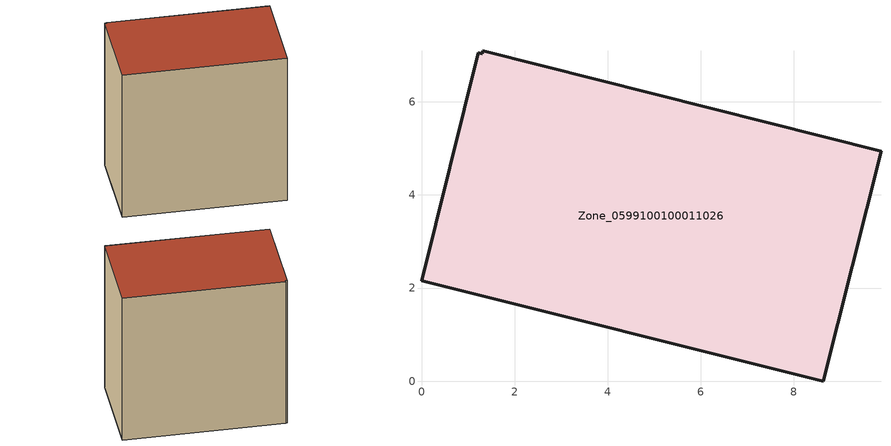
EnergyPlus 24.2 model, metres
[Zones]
Zone_0599100100011026
 floor ground (C_G): 1.3,7.04 1.32,7.09 9.87,4.94 8.63,0 0,2.16 1.22,7.06 z3.79
 wall outside (C_F): 0,2.16 8.63,0 9.87,4.94 1.32,7.09 1.3,7.04 1.22,7.06 0,2.16 z3.79:12.83
 roof outside (C_R): 1.3,7.04 1.22,7.06 0,2.16 8.63,0 9.87,4.94 1.32,7.09 z12.83
[BUILDING]
Pand.0599100100011026: North Axis=0; Terrain=City; Loads Convergence Tolerance Value=0.04; Temperature Convergence Tolerance Value=0.4; Solar Distribution=FullExterior; Maximum Number of Warmup Days=25; Minimum Number of Warmup Days=1
[Site:Location]
Rotterdam.The.Hague.AP_ZH_NLD Design_Conditions: Latitude=51.96; Longitude=4.45; Time Zone=1; Elevation=-4.5
[SITE:GROUNDTEMPERATURE:BUILDINGSURFACE]
18, 18, 18, 18, 18, 18, 18, 18, 18, 18, 18, 18
[MATERIAL] Thermal Absorptance=0.9; Solar Absorptance=0.7; Visible Absorptance=0.7
Name | Roughness | Thickness | Conductivity | Density | Specific Heat
G.TI.2015-2018 | MediumSmooth | 0.15 | 0.0428571 | 540 | 1210
F.TI.2015-2018 | Rough | 0.3 | 0.0666667 | 1920 | 840
R.TI.2015-2018 | MediumRough | 0.2 | 0.0333333 | 1500 | 1000
[CONSTRUCTION]
C_G: G.TI.2015-2018
C_F: F.TI.2015-2018
C_R: R.TI.2015-2018
[ZONE]
Zone_0599100100011026: Type=1; Multiplier=1; Ceiling Height=Autocalculate; Volume=Autocalculate; Floor Area=autocalculate; Part of Total Floor Area=Yes
[ZONEINFILTRATION:DESIGNFLOWRATE]
Infil_Zone_0599100100011026: Zone or ZoneList or Space or SpaceList=Zone_0599100100011026; Schedule=AlwaysOn; Design Flow Rate Calculation Method=Flow/Area; Flow Rate per Floor Area=0.0015; Constant Term Coefficient=1; Temperature Term Coefficient=0; Velocity Term Coefficient=0; Velocity Squared Term Coefficient=0
[HVACTEMPLATE:ZONE:IDEALLOADSAIRSYSTEM]
Zone_0599100100011026: Maximum Heating Supply Air Temperature=50; Minimum Cooling Supply Air Temperature=13; Maximum Heating Supply Air Humidity Ratio=0.0156; Minimum Cooling Supply Air Humidity Ratio=0.0077; Heating Limit=NoLimit; Cooling Limit=NoLimit; Dehumidification Control Type=ConstantSensibleHeatRatio; Cooling Sensible Heat Ratio=0.7; Dehumidification Setpoint=60; Humidification Control Type=None; Humidification Setpoint=30; Outdoor Air Method=None; Outdoor Air Flow Rate per Person=0.00944; Outdoor Air Flow Rate per Zone Floor Area=0; Outdoor Air Flow Rate per Zone=0; Demand Controlled Ventilation Type=None; Outdoor Air Economizer Type=NoEconomizer; Heat Recovery Type=None; Sensible Heat Recovery Effectiveness=0.7; Latent Heat Recovery Effectiveness=0.65
[ZONECONTROL:THERMOSTAT]
ThermostatControl_Zone_0599100100011026: Zone or ZoneList=Zone_0599100100011026; Control Type Schedule=DualSetpointControlType; Control 1=Thermostat_Zone_0599100100011026; Temperature Difference Between Cutout And Setpoint=0
[THERMOSTATSETPOINT:DUALSETPOINT]
Thermostat_Zone_0599100100011026: Heating Setpoint Temperature Schedule=HeatingSetpoint_Zone_0599100100011026; Cooling Setpoint Temperature Schedule=CoolingSetpoint_Zone_0599100100011026
[SCHEDULE:COMPACT]
HeatingSetpoint_Zone_0599100100011026: Through: 12/31, For: AllDays, Until: 24:00, 21
CoolingSetpoint_Zone_0599100100011026: Through: 12/31, For: AllDays, Until: 24:00, 24
DualSetpointControlType: Through: 12/31, For: AllDays, Until: 24:00, 4
AlwaysOn: Through: 12/31, For: AllDays, Until: 24:00, 1
